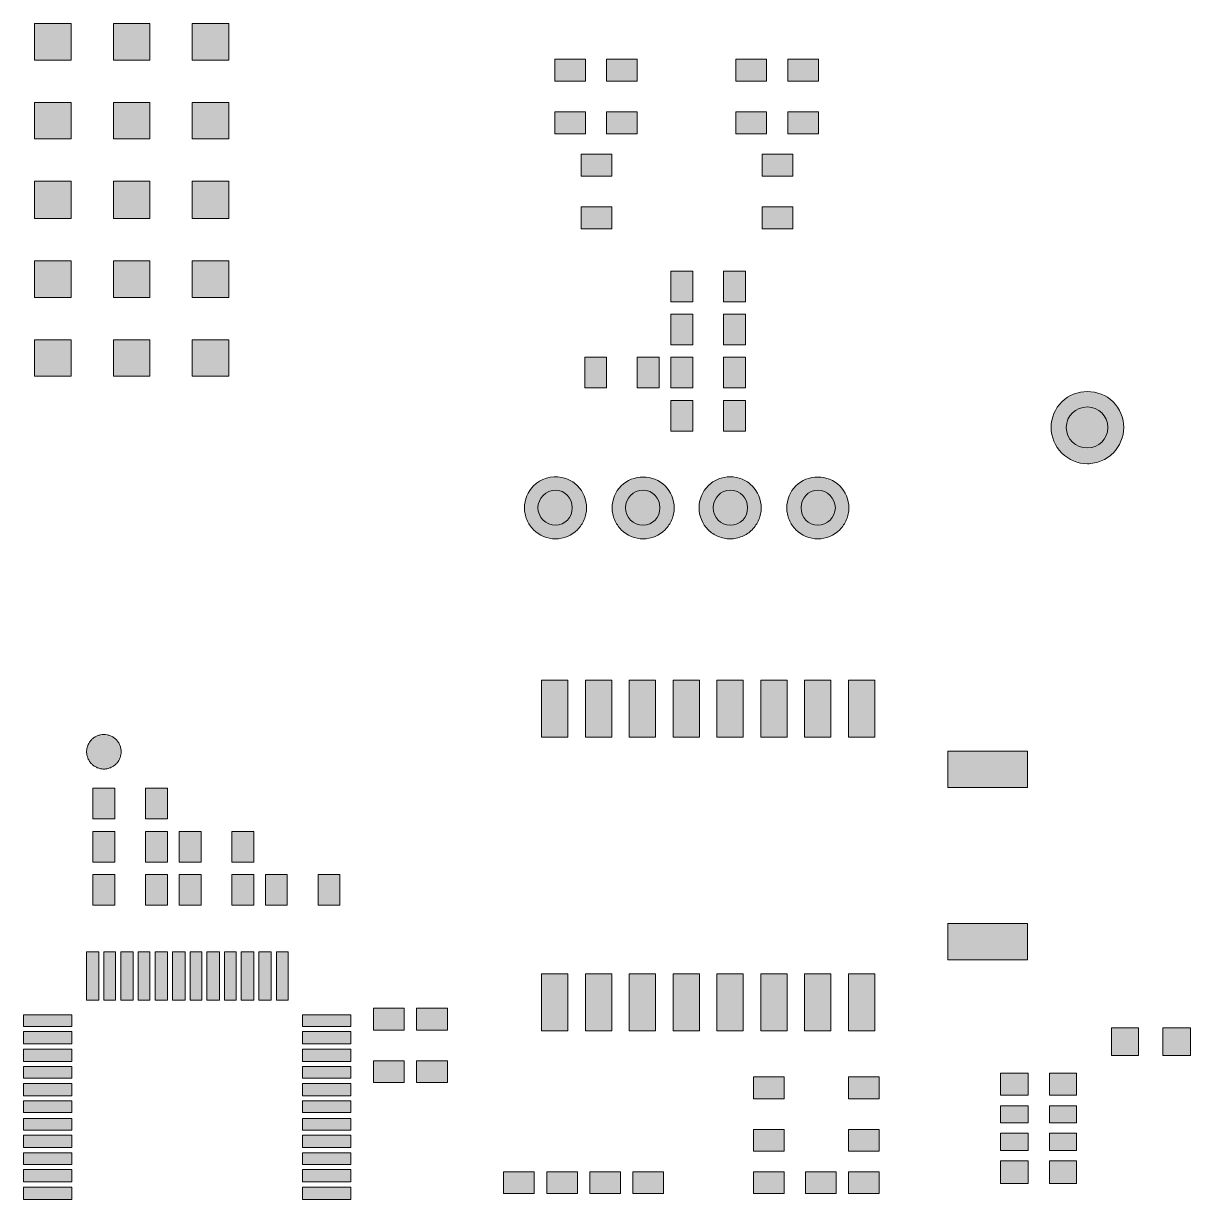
# Model space of a CAD drawing. Extents: x 146 to 361, y 242 to 614.
# Drawn here: x 251.2 to 347, y 341.7 to 438.3 of the extents above; entities that cross this region are included whole.
import ezdxf

# ---------------------------------------------------------------- set-up
doc = ezdxf.new("R2010")
doc.units = 0
doc.header["$MEASUREMENT"] = 0
doc.layers.add('Ebene 1', color=7, linetype='Continuous')

msp = doc.modelspace()

# ---------------------------------------------------------------- hatches: boundary and pattern name
at = {"layer": 'Ebene 1', "true_color": 0xffffff}
h = msp.add_hatch(color=7, dxfattribs=at)
h.dxf.hatch_style = 2
h.paths.add_polyline_path([(252.12, 435.291), (255.12, 435.291), (255.12, 438.291), (252.12, 438.291)])
h = msp.add_hatch(color=7, dxfattribs=at)
h.dxf.hatch_style = 2
h.paths.add_polyline_path([(258.6, 435.291), (261.6, 435.291), (261.6, 438.291), (258.6, 438.291)])
h = msp.add_hatch(color=7, dxfattribs=at)
h.dxf.hatch_style = 2
h.paths.add_polyline_path([(265.08, 435.291), (268.08, 435.291), (268.08, 438.291), (265.08, 438.291)])
h = msp.add_hatch(color=7, dxfattribs=at)
h.dxf.hatch_style = 2
h.paths.add_polyline_path([(294.84, 433.551), (297.36, 433.551), (297.36, 435.351), (294.84, 435.351)])
h = msp.add_hatch(color=7, dxfattribs=at)
h.dxf.hatch_style = 2
h.paths.add_polyline_path([(299.1, 433.551), (301.62, 433.551), (301.62, 435.351), (299.1, 435.351)])
h = msp.add_hatch(color=7, dxfattribs=at)
h.dxf.hatch_style = 2
h.paths.add_polyline_path([(309.72, 433.551), (312.24, 433.551), (312.24, 435.351), (309.72, 435.351)])
h = msp.add_hatch(color=7, dxfattribs=at)
h.dxf.hatch_style = 2
h.paths.add_polyline_path([(313.98, 433.551), (316.5, 433.551), (316.5, 435.351), (313.98, 435.351)])
h = msp.add_hatch(color=7, dxfattribs=at)
h.dxf.hatch_style = 2
h.paths.add_polyline_path([(252.12, 428.811), (255.12, 428.811), (255.12, 431.811), (252.12, 431.811)])
h = msp.add_hatch(color=7, dxfattribs=at)
h.dxf.hatch_style = 2
h.paths.add_polyline_path([(258.6, 428.811), (261.6, 428.811), (261.6, 431.811), (258.6, 431.811)])
h = msp.add_hatch(color=7, dxfattribs=at)
h.dxf.hatch_style = 2
h.paths.add_polyline_path([(265.08, 428.811), (268.08, 428.811), (268.08, 431.811), (265.08, 431.811)])
h = msp.add_hatch(color=7, dxfattribs=at)
h.dxf.hatch_style = 2
h.paths.add_polyline_path([(294.84, 429.231), (297.36, 429.231), (297.36, 431.031), (294.84, 431.031)])
h = msp.add_hatch(color=7, dxfattribs=at)
h.dxf.hatch_style = 2
h.paths.add_polyline_path([(299.1, 429.231), (301.62, 429.231), (301.62, 431.031), (299.1, 431.031)])
h = msp.add_hatch(color=7, dxfattribs=at)
h.dxf.hatch_style = 2
h.paths.add_polyline_path([(309.72, 429.231), (312.24, 429.231), (312.24, 431.031), (309.72, 431.031)])
h = msp.add_hatch(color=7, dxfattribs=at)
h.dxf.hatch_style = 2
h.paths.add_polyline_path([(313.98, 429.231), (316.5, 429.231), (316.5, 431.031), (313.98, 431.031)])
h = msp.add_hatch(color=7, dxfattribs=at)
h.dxf.hatch_style = 2
h.paths.add_polyline_path([(297, 425.751), (299.52, 425.751), (299.52, 427.551), (297, 427.551)])
h = msp.add_hatch(color=7, dxfattribs=at)
h.dxf.hatch_style = 2
h.paths.add_polyline_path([(311.88, 425.751), (314.4, 425.751), (314.4, 427.551), (311.88, 427.551)])
h = msp.add_hatch(color=7, dxfattribs=at)
h.dxf.hatch_style = 2
h.paths.add_polyline_path([(252.12, 422.271), (255.12, 422.271), (255.12, 425.331), (252.12, 425.331)])
h = msp.add_hatch(color=7, dxfattribs=at)
h.dxf.hatch_style = 2
h.paths.add_polyline_path([(258.6, 422.271), (261.6, 422.271), (261.6, 425.331), (258.6, 425.331)])
h = msp.add_hatch(color=7, dxfattribs=at)
h.dxf.hatch_style = 2
h.paths.add_polyline_path([(265.08, 422.271), (268.08, 422.271), (268.08, 425.331), (265.08, 425.331)])
h = msp.add_hatch(color=7, dxfattribs=at)
h.dxf.hatch_style = 2
h.paths.add_polyline_path([(297, 421.431), (299.52, 421.431), (299.52, 423.231), (297, 423.231)])
h = msp.add_hatch(color=7, dxfattribs=at)
h.dxf.hatch_style = 2
h.paths.add_polyline_path([(311.88, 421.431), (314.4, 421.431), (314.4, 423.231), (311.88, 423.231)])
h = msp.add_hatch(color=7, dxfattribs=at)
h.dxf.hatch_style = 2
h.paths.add_polyline_path([(252.12, 415.791), (255.12, 415.791), (255.12, 418.791), (252.12, 418.791)])
h = msp.add_hatch(color=7, dxfattribs=at)
h.dxf.hatch_style = 2
h.paths.add_polyline_path([(258.6, 415.791), (261.6, 415.791), (261.6, 418.791), (258.6, 418.791)])
h = msp.add_hatch(color=7, dxfattribs=at)
h.dxf.hatch_style = 2
h.paths.add_polyline_path([(265.08, 415.791), (268.08, 415.791), (268.08, 418.791), (265.08, 418.791)])
h = msp.add_hatch(color=7, dxfattribs=at)
h.dxf.hatch_style = 2
h.paths.add_polyline_path([(304.38, 415.431), (306.18, 415.431), (306.18, 417.951), (304.38, 417.951)])
h = msp.add_hatch(color=7, dxfattribs=at)
h.dxf.hatch_style = 2
h.paths.add_polyline_path([(308.7, 415.431), (310.5, 415.431), (310.5, 417.951), (308.7, 417.951)])
h = msp.add_hatch(color=7, dxfattribs=at)
h.dxf.hatch_style = 2
h.paths.add_polyline_path([(304.38, 411.891), (306.18, 411.891), (306.18, 414.411), (304.38, 414.411)])
h = msp.add_hatch(color=7, dxfattribs=at)
h.dxf.hatch_style = 2
h.paths.add_polyline_path([(308.7, 411.891), (310.5, 411.891), (310.5, 414.411), (308.7, 414.411)])
h = msp.add_hatch(color=7, dxfattribs=at)
h.dxf.hatch_style = 2
h.paths.add_polyline_path([(252.12, 409.311), (255.12, 409.311), (255.12, 412.311), (252.12, 412.311)])
h = msp.add_hatch(color=7, dxfattribs=at)
h.dxf.hatch_style = 2
h.paths.add_polyline_path([(258.6, 409.311), (261.6, 409.311), (261.6, 412.311), (258.6, 412.311)])
h = msp.add_hatch(color=7, dxfattribs=at)
h.dxf.hatch_style = 2
h.paths.add_polyline_path([(265.08, 409.311), (268.08, 409.311), (268.08, 412.311), (265.08, 412.311)])
h = msp.add_hatch(color=7, dxfattribs=at)
h.dxf.hatch_style = 2
h.paths.add_polyline_path([(297.3, 408.351), (299.1, 408.351), (299.1, 410.871), (297.3, 410.871)])
h = msp.add_hatch(color=7, dxfattribs=at)
h.dxf.hatch_style = 2
h.paths.add_polyline_path([(301.62, 408.351), (303.42, 408.351), (303.42, 410.871), (301.62, 410.871)])
h = msp.add_hatch(color=7, dxfattribs=at)
h.dxf.hatch_style = 2
h.paths.add_polyline_path([(304.38, 408.351), (306.18, 408.351), (306.18, 410.871), (304.38, 410.871)])
h = msp.add_hatch(color=7, dxfattribs=at)
h.dxf.hatch_style = 2
h.paths.add_polyline_path([(308.7, 408.351), (310.5, 408.351), (310.5, 410.871), (308.7, 410.871)])
h = msp.add_hatch(color=7, dxfattribs=at)
h.dxf.hatch_style = 2
edge = h.paths.add_edge_path()
edge.add_spline(control_points=[(338.58, 402.13), (337.8, 402.13), (337.03, 402.45), (336.479, 403.01), (335.92, 403.561), (335.6, 404.33), (335.6, 405.11), (335.6, 405.9), (335.92, 406.66), (336.479, 407.22), (337.58, 408.33), (339.58, 408.33), (340.68, 407.22), (341.24, 406.66), (341.56, 405.9), (341.56, 405.11), (341.56, 404.33), (341.24, 403.561), (340.68, 403.01), (340.55, 402.87), (340.399, 402.74), (340.229, 402.641), (340.069, 402.53), (339.899, 402.44), (339.72, 402.36), (339.54, 402.29), (339.35, 402.23), (339.16, 402.19), (338.97, 402.15), (338.77, 402.13), (338.58, 402.13)], knot_values=[0, 0, 0, 0, 1, 1, 1, 2, 2, 2, 3, 3, 3, 4, 4, 4, 5, 5, 5, 6, 6, 6, 7, 7, 7, 8, 8, 8, 9, 9, 9, 10, 10, 10, 10], degree=3, periodic=1)
h = msp.add_hatch(color=7, dxfattribs=at)
h.dxf.hatch_style = 2
h.paths.add_polyline_path([(304.38, 404.811), (306.18, 404.811), (306.18, 407.331), (304.38, 407.331)])
h = msp.add_hatch(color=7, dxfattribs=at)
h.dxf.hatch_style = 2
h.paths.add_polyline_path([(308.7, 404.811), (310.5, 404.811), (310.5, 407.331), (308.7, 407.331)])
h = msp.add_hatch(color=7, dxfattribs=at)
h.dxf.hatch_style = 2
edge = h.paths.add_edge_path()
edge.add_spline(control_points=[(294.9, 395.96), (294.23, 395.96), (293.57, 396.23), (293.1, 396.71), (292.98, 396.82), (292.87, 396.95), (292.78, 397.101), (292.69, 397.23), (292.61, 397.38), (292.54, 397.54), (292.48, 397.69), (292.43, 397.851), (292.4, 398.01), (292.37, 398.181), (292.35, 398.34), (292.35, 398.51), (292.35, 399.181), (292.62, 399.84), (293.1, 400.311), (293.69, 400.91), (294.57, 401.181), (295.4, 401.01), (295.56, 400.98), (295.72, 400.931), (295.88, 400.87), (296.03, 400.8), (296.18, 400.73), (296.32, 400.63), (296.46, 400.54), (296.59, 400.431), (296.71, 400.311), (297.18, 399.84), (297.45, 399.181), (297.45, 398.51), (297.45, 398.34), (297.43, 398.181), (297.399, 398.01), (297.37, 397.851), (297.319, 397.69), (297.26, 397.54), (297.189, 397.38), (297.109, 397.23), (297.02, 397.101), (296.93, 396.96), (296.82, 396.82), (296.71, 396.71), (296.23, 396.23), (295.57, 395.96), (294.9, 395.96)], knot_values=[0, 0, 0, 0, 1, 1, 1, 2, 2, 2, 3, 3, 3, 4, 4, 4, 5, 5, 5, 6, 6, 6, 7, 7, 7, 8, 8, 8, 9, 9, 9, 10, 10, 10, 11, 11, 11, 12, 12, 12, 13, 13, 13, 14, 14, 14, 15, 15, 15, 16, 16, 16, 16], degree=3, periodic=1)
h = msp.add_hatch(color=7, dxfattribs=at)
h.dxf.hatch_style = 2
edge = h.paths.add_edge_path()
edge.add_spline(control_points=[(302.1, 395.96), (301.43, 395.96), (300.77, 396.23), (300.29, 396.71), (300.18, 396.82), (300.069, 396.96), (299.979, 397.101), (299.89, 397.23), (299.81, 397.38), (299.74, 397.54), (299.68, 397.69), (299.63, 397.851), (299.6, 398.01), (299.56, 398.181), (299.55, 398.34), (299.55, 398.51), (299.55, 399.181), (299.819, 399.84), (300.29, 400.311), (301.24, 401.271), (302.95, 401.271), (303.899, 400.311), (304.38, 399.84), (304.649, 399.181), (304.649, 398.51), (304.649, 398.34), (304.63, 398.181), (304.6, 398.01), (304.569, 397.851), (304.52, 397.69), (304.46, 397.54), (304.39, 397.38), (304.31, 397.23), (304.22, 397.101), (304.13, 396.95), (304.02, 396.82), (303.899, 396.71), (303.43, 396.23), (302.77, 395.96), (302.1, 395.96)], knot_values=[0, 0, 0, 0, 1, 1, 1, 2, 2, 2, 3, 3, 3, 4, 4, 4, 5, 5, 5, 6, 6, 6, 7, 7, 7, 8, 8, 8, 9, 9, 9, 10, 10, 10, 11, 11, 11, 12, 12, 12, 13, 13, 13, 13], degree=3, periodic=1)
h = msp.add_hatch(color=7, dxfattribs=at)
h.dxf.hatch_style = 2
edge = h.paths.add_edge_path()
edge.add_spline(control_points=[(309.24, 395.96), (309.069, 395.96), (308.91, 395.98), (308.74, 396.01), (308.58, 396.04), (308.42, 396.09), (308.26, 396.16), (308.109, 396.22), (307.96, 396.3), (307.819, 396.391), (307.68, 396.48), (307.55, 396.59), (307.439, 396.71), (306.96, 397.181), (306.689, 397.84), (306.689, 398.51), (306.689, 399.181), (306.96, 399.84), (307.439, 400.311), (307.55, 400.431), (307.68, 400.54), (307.819, 400.63), (307.96, 400.73), (308.109, 400.8), (308.26, 400.87), (308.42, 400.931), (308.58, 400.98), (308.74, 401.01), (309.069, 401.08), (309.41, 401.08), (309.74, 401.01), (309.899, 400.98), (310.06, 400.931), (310.22, 400.87), (310.37, 400.8), (310.52, 400.73), (310.66, 400.63), (310.8, 400.54), (310.93, 400.431), (311.04, 400.311), (311.52, 399.84), (311.79, 399.181), (311.79, 398.51), (311.79, 398.34), (311.77, 398.181), (311.74, 398.01), (311.71, 397.851), (311.66, 397.69), (311.6, 397.54), (311.53, 397.38), (311.45, 397.23), (311.359, 397.101), (311.27, 396.95), (311.16, 396.82), (311.04, 396.71), (310.93, 396.59), (310.8, 396.48), (310.66, 396.391), (310.52, 396.3), (310.37, 396.22), (310.22, 396.16), (310.06, 396.09), (309.899, 396.04), (309.74, 396.01), (309.569, 395.98), (309.41, 395.96), (309.24, 395.96)], knot_values=[0, 0, 0, 0, 1, 1, 1, 2, 2, 2, 3, 3, 3, 4, 4, 4, 5, 5, 5, 6, 6, 6, 7, 7, 7, 8, 8, 8, 9, 9, 9, 10, 10, 10, 11, 11, 11, 12, 12, 12, 13, 13, 13, 14, 14, 14, 15, 15, 15, 16, 16, 16, 17, 17, 17, 18, 18, 18, 19, 19, 19, 20, 20, 20, 21, 21, 21, 22, 22, 22, 22], degree=3, periodic=1)
h = msp.add_hatch(color=7, dxfattribs=at)
h.dxf.hatch_style = 2
edge = h.paths.add_edge_path()
edge.add_spline(control_points=[(316.439, 395.96), (315.77, 395.96), (315.109, 396.23), (314.64, 396.71), (314.52, 396.82), (314.41, 396.96), (314.319, 397.101), (314.229, 397.23), (314.149, 397.38), (314.08, 397.54), (314.02, 397.69), (313.97, 397.851), (313.939, 398.01), (313.91, 398.181), (313.89, 398.34), (313.89, 398.51), (313.89, 399.181), (314.16, 399.84), (314.64, 400.311), (315.58, 401.271), (317.3, 401.271), (318.24, 400.311), (318.72, 399.84), (318.99, 399.181), (318.99, 398.51), (318.99, 398.34), (318.97, 398.181), (318.939, 398.01), (318.91, 397.851), (318.859, 397.69), (318.8, 397.54), (318.729, 397.38), (318.649, 397.23), (318.56, 397.101), (318.47, 396.96), (318.359, 396.82), (318.24, 396.71), (317.77, 396.23), (317.109, 395.96), (316.439, 395.96)], knot_values=[0, 0, 0, 0, 1, 1, 1, 2, 2, 2, 3, 3, 3, 4, 4, 4, 5, 5, 5, 6, 6, 6, 7, 7, 7, 8, 8, 8, 9, 9, 9, 10, 10, 10, 11, 11, 11, 12, 12, 12, 13, 13, 13, 13], degree=3, periodic=1)
h = msp.add_hatch(color=7, dxfattribs=at)
h.dxf.hatch_style = 2
h.paths.add_polyline_path([(293.76, 379.671), (295.92, 379.671), (295.92, 384.351), (293.76, 384.351)])
h = msp.add_hatch(color=7, dxfattribs=at)
h.dxf.hatch_style = 2
h.paths.add_polyline_path([(297.36, 379.671), (299.52, 379.671), (299.52, 384.351), (297.36, 384.351)])
h = msp.add_hatch(color=7, dxfattribs=at)
h.dxf.hatch_style = 2
h.paths.add_polyline_path([(300.96, 379.671), (303.12, 379.671), (303.12, 384.351), (300.96, 384.351)])
h = msp.add_hatch(color=7, dxfattribs=at)
h.dxf.hatch_style = 2
h.paths.add_polyline_path([(304.56, 379.671), (306.72, 379.671), (306.72, 384.351), (304.56, 384.351)])
h = msp.add_hatch(color=7, dxfattribs=at)
h.dxf.hatch_style = 2
h.paths.add_polyline_path([(308.16, 379.671), (310.32, 379.671), (310.32, 384.351), (308.16, 384.351)])
h = msp.add_hatch(color=7, dxfattribs=at)
h.dxf.hatch_style = 2
h.paths.add_polyline_path([(311.76, 379.671), (313.92, 379.671), (313.92, 384.351), (311.76, 384.351)])
h = msp.add_hatch(color=7, dxfattribs=at)
h.dxf.hatch_style = 2
h.paths.add_polyline_path([(315.36, 379.671), (317.52, 379.671), (317.52, 384.351), (315.36, 384.351)])
h = msp.add_hatch(color=7, dxfattribs=at)
h.dxf.hatch_style = 2
h.paths.add_polyline_path([(318.96, 379.671), (321.12, 379.671), (321.12, 384.351), (318.96, 384.351)])
h = msp.add_hatch(color=7, dxfattribs=at)
h.dxf.hatch_style = 2
edge = h.paths.add_edge_path()
edge.add_spline(control_points=[(257.82, 377.05), (257.73, 377.05), (257.64, 377.061), (257.54, 377.08), (257.45, 377.101), (257.36, 377.13), (257.28, 377.16), (257.19, 377.2), (257.11, 377.24), (257.03, 377.29), (256.96, 377.34), (256.88, 377.4), (256.82, 377.47), (256.75, 377.53), (256.69, 377.61), (256.64, 377.681), (256.59, 377.76), (256.55, 377.84), (256.51, 377.931), (256.48, 378.01), (256.45, 378.101), (256.43, 378.19), (256.41, 378.29), (256.4, 378.38), (256.4, 378.47), (256.4, 378.561), (256.41, 378.66), (256.43, 378.75), (256.45, 378.84), (256.48, 378.931), (256.51, 379.01), (256.55, 379.101), (256.59, 379.181), (256.64, 379.26), (256.69, 379.34), (256.75, 379.41), (256.82, 379.47), (256.88, 379.54), (256.96, 379.601), (257.03, 379.65), (257.11, 379.7), (257.19, 379.74), (257.28, 379.78), (257.36, 379.82), (257.45, 379.84), (257.54, 379.86), (257.73, 379.9), (257.91, 379.9), (258.1, 379.86), (258.19, 379.84), (258.28, 379.82), (258.36, 379.78), (258.45, 379.74), (258.53, 379.7), (258.61, 379.65), (258.68, 379.601), (258.76, 379.54), (258.82, 379.47), (258.89, 379.41), (258.95, 379.34), (259, 379.26), (259.05, 379.181), (259.09, 379.101), (259.13, 379.01), (259.16, 378.931), (259.19, 378.84), (259.21, 378.75), (259.23, 378.66), (259.24, 378.561), (259.24, 378.47), (259.24, 378.38), (259.23, 378.29), (259.21, 378.19), (259.19, 378.101), (259.16, 378.01), (259.13, 377.931), (259.09, 377.84), (259.05, 377.76), (259, 377.681), (258.95, 377.61), (258.89, 377.53), (258.82, 377.47), (258.76, 377.4), (258.68, 377.34), (258.61, 377.29), (258.53, 377.24), (258.45, 377.2), (258.36, 377.16), (258.28, 377.13), (258.19, 377.101), (258.1, 377.08), (258.01, 377.061), (257.91, 377.05), (257.82, 377.05)], knot_values=[0, 0, 0, 0, 1, 1, 1, 2, 2, 2, 3, 3, 3, 4, 4, 4, 5, 5, 5, 6, 6, 6, 7, 7, 7, 8, 8, 8, 9, 9, 9, 10, 10, 10, 11, 11, 11, 12, 12, 12, 13, 13, 13, 14, 14, 14, 15, 15, 15, 16, 16, 16, 17, 17, 17, 18, 18, 18, 19, 19, 19, 20, 20, 20, 21, 21, 21, 22, 22, 22, 23, 23, 23, 24, 24, 24, 25, 25, 25, 26, 26, 26, 27, 27, 27, 28, 28, 28, 29, 29, 29, 30, 30, 30, 31, 31, 31, 31], degree=3, periodic=1)
h = msp.add_hatch(color=7, dxfattribs=at)
h.dxf.hatch_style = 2
h.paths.add_polyline_path([(327.12, 375.531), (333.66, 375.531), (333.66, 378.531), (327.12, 378.531)])
h = msp.add_hatch(color=7, dxfattribs=at)
h.dxf.hatch_style = 2
h.paths.add_polyline_path([(256.92, 372.951), (258.72, 372.951), (258.72, 375.471), (256.92, 375.471)])
h = msp.add_hatch(color=7, dxfattribs=at)
h.dxf.hatch_style = 2
h.paths.add_polyline_path([(261.24, 372.951), (263.04, 372.951), (263.04, 375.471), (261.24, 375.471)])
h = msp.add_hatch(color=7, dxfattribs=at)
h.dxf.hatch_style = 2
h.paths.add_polyline_path([(256.92, 369.411), (258.72, 369.411), (258.72, 371.931), (256.92, 371.931)])
h = msp.add_hatch(color=7, dxfattribs=at)
h.dxf.hatch_style = 2
h.paths.add_polyline_path([(261.24, 369.411), (263.04, 369.411), (263.04, 371.931), (261.24, 371.931)])
h = msp.add_hatch(color=7, dxfattribs=at)
h.dxf.hatch_style = 2
h.paths.add_polyline_path([(264, 369.411), (265.8, 369.411), (265.8, 371.931), (264, 371.931)])
h = msp.add_hatch(color=7, dxfattribs=at)
h.dxf.hatch_style = 2
h.paths.add_polyline_path([(268.32, 369.411), (270.12, 369.411), (270.12, 371.931), (268.32, 371.931)])
h = msp.add_hatch(color=7, dxfattribs=at)
h.dxf.hatch_style = 2
h.paths.add_polyline_path([(256.92, 365.871), (258.72, 365.871), (258.72, 368.391), (256.92, 368.391)])
h = msp.add_hatch(color=7, dxfattribs=at)
h.dxf.hatch_style = 2
h.paths.add_polyline_path([(261.24, 365.871), (263.04, 365.871), (263.04, 368.391), (261.24, 368.391)])
h = msp.add_hatch(color=7, dxfattribs=at)
h.dxf.hatch_style = 2
h.paths.add_polyline_path([(264, 365.871), (265.8, 365.871), (265.8, 368.391), (264, 368.391)])
h = msp.add_hatch(color=7, dxfattribs=at)
h.dxf.hatch_style = 2
h.paths.add_polyline_path([(268.32, 365.871), (270.12, 365.871), (270.12, 368.391), (268.32, 368.391)])
h = msp.add_hatch(color=7, dxfattribs=at)
h.dxf.hatch_style = 2
h.paths.add_polyline_path([(271.08, 365.871), (272.88, 365.871), (272.88, 368.391), (271.08, 368.391)])
h = msp.add_hatch(color=7, dxfattribs=at)
h.dxf.hatch_style = 2
h.paths.add_polyline_path([(275.4, 365.871), (277.2, 365.871), (277.2, 368.391), (275.4, 368.391)])
h = msp.add_hatch(color=7, dxfattribs=at)
h.dxf.hatch_style = 2
h.paths.add_polyline_path([(327.12, 361.371), (333.66, 361.371), (333.66, 364.371), (327.12, 364.371)])
h = msp.add_hatch(color=7, dxfattribs=at)
h.dxf.hatch_style = 2
h.paths.add_polyline_path([(256.38, 358.071), (257.4, 358.071), (257.4, 362.031), (256.38, 362.031)])
h = msp.add_hatch(color=7, dxfattribs=at)
h.dxf.hatch_style = 2
h.paths.add_polyline_path([(257.82, 358.071), (258.78, 358.071), (258.78, 362.031), (257.82, 362.031)])
h = msp.add_hatch(color=7, dxfattribs=at)
h.dxf.hatch_style = 2
h.paths.add_polyline_path([(259.2, 358.071), (260.22, 358.071), (260.22, 362.031), (259.2, 362.031)])
h = msp.add_hatch(color=7, dxfattribs=at)
h.dxf.hatch_style = 2
h.paths.add_polyline_path([(260.64, 358.071), (261.6, 358.071), (261.6, 362.031), (260.64, 362.031)])
h = msp.add_hatch(color=7, dxfattribs=at)
h.dxf.hatch_style = 2
h.paths.add_polyline_path([(262.02, 358.071), (263.04, 358.071), (263.04, 362.031), (262.02, 362.031)])
h = msp.add_hatch(color=7, dxfattribs=at)
h.dxf.hatch_style = 2
h.paths.add_polyline_path([(263.46, 358.071), (264.48, 358.071), (264.48, 362.031), (263.46, 362.031)])
h = msp.add_hatch(color=7, dxfattribs=at)
h.dxf.hatch_style = 2
h.paths.add_polyline_path([(264.9, 358.071), (265.86, 358.071), (265.86, 362.031), (264.9, 362.031)])
h = msp.add_hatch(color=7, dxfattribs=at)
h.dxf.hatch_style = 2
h.paths.add_polyline_path([(266.28, 358.071), (267.3, 358.071), (267.3, 362.031), (266.28, 362.031)])
h = msp.add_hatch(color=7, dxfattribs=at)
h.dxf.hatch_style = 2
h.paths.add_polyline_path([(267.72, 358.071), (268.68, 358.071), (268.68, 362.031), (267.72, 362.031)])
h = msp.add_hatch(color=7, dxfattribs=at)
h.dxf.hatch_style = 2
h.paths.add_polyline_path([(269.1, 358.071), (270.12, 358.071), (270.12, 362.031), (269.1, 362.031)])
h = msp.add_hatch(color=7, dxfattribs=at)
h.dxf.hatch_style = 2
h.paths.add_polyline_path([(270.54, 358.071), (271.56, 358.071), (271.56, 362.031), (270.54, 362.031)])
h = msp.add_hatch(color=7, dxfattribs=at)
h.dxf.hatch_style = 2
h.paths.add_polyline_path([(271.98, 358.071), (272.94, 358.071), (272.94, 362.031), (271.98, 362.031)])
h = msp.add_hatch(color=7, dxfattribs=at)
h.dxf.hatch_style = 2
h.paths.add_polyline_path([(293.76, 355.551), (295.92, 355.551), (295.92, 360.231), (293.76, 360.231)])
h = msp.add_hatch(color=7, dxfattribs=at)
h.dxf.hatch_style = 2
h.paths.add_polyline_path([(297.36, 355.551), (299.52, 355.551), (299.52, 360.231), (297.36, 360.231)])
h = msp.add_hatch(color=7, dxfattribs=at)
h.dxf.hatch_style = 2
h.paths.add_polyline_path([(300.96, 355.551), (303.12, 355.551), (303.12, 360.231), (300.96, 360.231)])
h = msp.add_hatch(color=7, dxfattribs=at)
h.dxf.hatch_style = 2
h.paths.add_polyline_path([(304.56, 355.551), (306.72, 355.551), (306.72, 360.231), (304.56, 360.231)])
h = msp.add_hatch(color=7, dxfattribs=at)
h.dxf.hatch_style = 2
h.paths.add_polyline_path([(308.16, 355.551), (310.32, 355.551), (310.32, 360.231), (308.16, 360.231)])
h = msp.add_hatch(color=7, dxfattribs=at)
h.dxf.hatch_style = 2
h.paths.add_polyline_path([(311.76, 355.551), (313.92, 355.551), (313.92, 360.231), (311.76, 360.231)])
h = msp.add_hatch(color=7, dxfattribs=at)
h.dxf.hatch_style = 2
h.paths.add_polyline_path([(315.36, 355.551), (317.52, 355.551), (317.52, 360.231), (315.36, 360.231)])
h = msp.add_hatch(color=7, dxfattribs=at)
h.dxf.hatch_style = 2
h.paths.add_polyline_path([(318.96, 355.551), (321.12, 355.551), (321.12, 360.231), (318.96, 360.231)])
h = msp.add_hatch(color=7, dxfattribs=at)
h.dxf.hatch_style = 2
h.paths.add_polyline_path([(251.22, 355.911), (255.18, 355.911), (255.18, 356.871), (251.22, 356.871)])
h = msp.add_hatch(color=7, dxfattribs=at)
h.dxf.hatch_style = 2
h.paths.add_polyline_path([(274.14, 355.911), (278.1, 355.911), (278.1, 356.871), (274.14, 356.871)])
h = msp.add_hatch(color=7, dxfattribs=at)
h.dxf.hatch_style = 2
h.paths.add_polyline_path([(279.96, 355.611), (282.48, 355.611), (282.48, 357.411), (279.96, 357.411)])
h = msp.add_hatch(color=7, dxfattribs=at)
h.dxf.hatch_style = 2
h.paths.add_polyline_path([(283.5, 355.611), (286.02, 355.611), (286.02, 357.411), (283.5, 357.411)])
h = msp.add_hatch(color=7, dxfattribs=at)
h.dxf.hatch_style = 2
h.paths.add_polyline_path([(251.22, 354.471), (255.18, 354.471), (255.18, 355.491), (251.22, 355.491)])
h = msp.add_hatch(color=7, dxfattribs=at)
h.dxf.hatch_style = 2
h.paths.add_polyline_path([(274.14, 354.471), (278.1, 354.471), (278.1, 355.491), (274.14, 355.491)])
h = msp.add_hatch(color=7, dxfattribs=at)
h.dxf.hatch_style = 2
h.paths.add_polyline_path([(340.56, 353.511), (342.78, 353.511), (342.78, 355.791), (340.56, 355.791)])
h = msp.add_hatch(color=7, dxfattribs=at)
h.dxf.hatch_style = 2
h.paths.add_polyline_path([(344.76, 353.511), (347.04, 353.511), (347.04, 355.791), (344.76, 355.791)])
h = msp.add_hatch(color=7, dxfattribs=at)
h.dxf.hatch_style = 2
h.paths.add_polyline_path([(251.22, 353.031), (255.18, 353.031), (255.18, 354.051), (251.22, 354.051)])
h = msp.add_hatch(color=7, dxfattribs=at)
h.dxf.hatch_style = 2
h.paths.add_polyline_path([(274.14, 353.031), (278.1, 353.031), (278.1, 354.051), (274.14, 354.051)])
h = msp.add_hatch(color=7, dxfattribs=at)
h.dxf.hatch_style = 2
h.paths.add_polyline_path([(251.22, 351.651), (255.18, 351.651), (255.18, 352.611), (251.22, 352.611)])
h = msp.add_hatch(color=7, dxfattribs=at)
h.dxf.hatch_style = 2
h.paths.add_polyline_path([(274.14, 351.651), (278.1, 351.651), (278.1, 352.611), (274.14, 352.611)])
h = msp.add_hatch(color=7, dxfattribs=at)
h.dxf.hatch_style = 2
h.paths.add_polyline_path([(279.96, 351.291), (282.48, 351.291), (282.48, 353.091), (279.96, 353.091)])
h = msp.add_hatch(color=7, dxfattribs=at)
h.dxf.hatch_style = 2
h.paths.add_polyline_path([(283.5, 351.291), (286.02, 351.291), (286.02, 353.091), (283.5, 353.091)])
h = msp.add_hatch(color=7, dxfattribs=at)
h.dxf.hatch_style = 2
h.paths.add_polyline_path([(311.16, 349.971), (313.68, 349.971), (313.68, 351.771), (311.16, 351.771)])
h = msp.add_hatch(color=7, dxfattribs=at)
h.dxf.hatch_style = 2
h.paths.add_polyline_path([(318.96, 349.971), (321.48, 349.971), (321.48, 351.771), (318.96, 351.771)])
h = msp.add_hatch(color=7, dxfattribs=at)
h.dxf.hatch_style = 2
h.paths.add_polyline_path([(331.44, 350.271), (333.72, 350.271), (333.72, 352.071), (331.44, 352.071)])
h = msp.add_hatch(color=7, dxfattribs=at)
h.dxf.hatch_style = 2
h.paths.add_polyline_path([(335.46, 350.271), (337.68, 350.271), (337.68, 352.071), (335.46, 352.071)])
h = msp.add_hatch(color=7, dxfattribs=at)
h.dxf.hatch_style = 2
h.paths.add_polyline_path([(251.22, 350.211), (255.18, 350.211), (255.18, 351.231), (251.22, 351.231)])
h = msp.add_hatch(color=7, dxfattribs=at)
h.dxf.hatch_style = 2
h.paths.add_polyline_path([(274.14, 350.211), (278.1, 350.211), (278.1, 351.231), (274.14, 351.231)])
h = msp.add_hatch(color=7, dxfattribs=at)
h.dxf.hatch_style = 2
h.paths.add_polyline_path([(251.22, 348.831), (255.18, 348.831), (255.18, 349.791), (251.22, 349.791)])
h = msp.add_hatch(color=7, dxfattribs=at)
h.dxf.hatch_style = 2
h.paths.add_polyline_path([(274.14, 348.831), (278.1, 348.831), (278.1, 349.791), (274.14, 349.791)])
h = msp.add_hatch(color=7, dxfattribs=at)
h.dxf.hatch_style = 2
h.paths.add_polyline_path([(331.44, 347.991), (333.72, 347.991), (333.72, 349.371), (331.44, 349.371)])
h = msp.add_hatch(color=7, dxfattribs=at)
h.dxf.hatch_style = 2
h.paths.add_polyline_path([(335.46, 347.991), (337.68, 347.991), (337.68, 349.371), (335.46, 349.371)])
h = msp.add_hatch(color=7, dxfattribs=at)
h.dxf.hatch_style = 2
h.paths.add_polyline_path([(251.22, 347.391), (255.18, 347.391), (255.18, 348.351), (251.22, 348.351)])
h = msp.add_hatch(color=7, dxfattribs=at)
h.dxf.hatch_style = 2
h.paths.add_polyline_path([(274.14, 347.391), (278.1, 347.391), (278.1, 348.351), (274.14, 348.351)])
h = msp.add_hatch(color=7, dxfattribs=at)
h.dxf.hatch_style = 2
h.paths.add_polyline_path([(251.22, 345.951), (255.18, 345.951), (255.18, 346.971), (251.22, 346.971)])
h = msp.add_hatch(color=7, dxfattribs=at)
h.dxf.hatch_style = 2
h.paths.add_polyline_path([(274.14, 345.951), (278.1, 345.951), (278.1, 346.971), (274.14, 346.971)])
h = msp.add_hatch(color=7, dxfattribs=at)
h.dxf.hatch_style = 2
h.paths.add_polyline_path([(311.16, 345.651), (313.68, 345.651), (313.68, 347.451), (311.16, 347.451)])
h = msp.add_hatch(color=7, dxfattribs=at)
h.dxf.hatch_style = 2
h.paths.add_polyline_path([(318.96, 345.651), (321.48, 345.651), (321.48, 347.451), (318.96, 347.451)])
h = msp.add_hatch(color=7, dxfattribs=at)
h.dxf.hatch_style = 2
h.paths.add_polyline_path([(331.44, 345.711), (333.72, 345.711), (333.72, 347.151), (331.44, 347.151)])
h = msp.add_hatch(color=7, dxfattribs=at)
h.dxf.hatch_style = 2
h.paths.add_polyline_path([(335.46, 345.711), (337.68, 345.711), (337.68, 347.151), (335.46, 347.151)])
h = msp.add_hatch(color=7, dxfattribs=at)
h.dxf.hatch_style = 2
h.paths.add_polyline_path([(251.22, 344.571), (255.18, 344.571), (255.18, 345.531), (251.22, 345.531)])
h = msp.add_hatch(color=7, dxfattribs=at)
h.dxf.hatch_style = 2
h.paths.add_polyline_path([(274.14, 344.571), (278.1, 344.571), (278.1, 345.531), (274.14, 345.531)])
h = msp.add_hatch(color=7, dxfattribs=at)
h.dxf.hatch_style = 2
h.paths.add_polyline_path([(331.44, 343.011), (333.72, 343.011), (333.72, 344.871), (331.44, 344.871)])
h = msp.add_hatch(color=7, dxfattribs=at)
h.dxf.hatch_style = 2
h.paths.add_polyline_path([(335.46, 343.011), (337.68, 343.011), (337.68, 344.871), (335.46, 344.871)])
h = msp.add_hatch(color=7, dxfattribs=at)
h.dxf.hatch_style = 2
h.paths.add_polyline_path([(251.22, 343.131), (255.18, 343.131), (255.18, 344.151), (251.22, 344.151)])
h = msp.add_hatch(color=7, dxfattribs=at)
h.dxf.hatch_style = 2
h.paths.add_polyline_path([(274.14, 343.131), (278.1, 343.131), (278.1, 344.151), (274.14, 344.151)])
h = msp.add_hatch(color=7, dxfattribs=at)
h.dxf.hatch_style = 2
h.paths.add_polyline_path([(290.64, 342.171), (293.16, 342.171), (293.16, 343.971), (290.64, 343.971)])
h = msp.add_hatch(color=7, dxfattribs=at)
h.dxf.hatch_style = 2
h.paths.add_polyline_path([(294.18, 342.171), (296.7, 342.171), (296.7, 343.971), (294.18, 343.971)])
h = msp.add_hatch(color=7, dxfattribs=at)
h.dxf.hatch_style = 2
h.paths.add_polyline_path([(297.72, 342.171), (300.24, 342.171), (300.24, 343.971), (297.72, 343.971)])
h = msp.add_hatch(color=7, dxfattribs=at)
h.dxf.hatch_style = 2
h.paths.add_polyline_path([(301.26, 342.171), (303.78, 342.171), (303.78, 343.971), (301.26, 343.971)])
h = msp.add_hatch(color=7, dxfattribs=at)
h.dxf.hatch_style = 2
h.paths.add_polyline_path([(311.16, 342.171), (313.68, 342.171), (313.68, 343.971), (311.16, 343.971)])
h = msp.add_hatch(color=7, dxfattribs=at)
h.dxf.hatch_style = 2
h.paths.add_polyline_path([(315.42, 342.171), (317.94, 342.171), (317.94, 343.971), (315.42, 343.971)])
h = msp.add_hatch(color=7, dxfattribs=at)
h.dxf.hatch_style = 2
h.paths.add_polyline_path([(318.96, 342.171), (321.48, 342.171), (321.48, 343.971), (318.96, 343.971)])
h = msp.add_hatch(color=7, dxfattribs=at)
h.dxf.hatch_style = 2
h.paths.add_polyline_path([(251.22, 341.691), (255.18, 341.691), (255.18, 342.711), (251.22, 342.711)])
h = msp.add_hatch(color=7, dxfattribs=at)
h.dxf.hatch_style = 2
h.paths.add_polyline_path([(274.14, 341.691), (278.1, 341.691), (278.1, 342.711), (274.14, 342.711)])

# ---------------------------------------------------------------- linework, layer by layer
at = {"layer": 'Ebene 1', "lineweight": 0}
for points in [[(252.12, 435.291), (255.12, 435.291), (255.12, 438.291), (252.12, 438.291), (252.12, 435.291)], [(258.6, 435.291), (261.6, 435.291), (261.6, 438.291), (258.6, 438.291), (258.6, 435.291)], [(265.08, 435.291), (268.08, 435.291), (268.08, 438.291), (265.08, 438.291), (265.08, 435.291)], [(294.84, 433.551), (297.36, 433.551), (297.36, 435.351), (294.84, 435.351), (294.84, 433.551)], [(299.1, 433.551), (301.62, 433.551), (301.62, 435.351), (299.1, 435.351), (299.1, 433.551)], [(309.72, 433.551), (312.24, 433.551), (312.24, 435.351), (309.72, 435.351), (309.72, 433.551)], [(313.98, 433.551), (316.5, 433.551), (316.5, 435.351), (313.98, 435.351), (313.98, 433.551)], [(252.12, 428.811), (255.12, 428.811), (255.12, 431.811), (252.12, 431.811), (252.12, 428.811)], [(258.6, 428.811), (261.6, 428.811), (261.6, 431.811), (258.6, 431.811), (258.6, 428.811)], [(265.08, 428.811), (268.08, 428.811), (268.08, 431.811), (265.08, 431.811), (265.08, 428.811)], [(294.84, 429.231), (297.36, 429.231), (297.36, 431.031), (294.84, 431.031), (294.84, 429.231)], [(299.1, 429.231), (301.62, 429.231), (301.62, 431.031), (299.1, 431.031), (299.1, 429.231)], [(309.72, 429.231), (312.24, 429.231), (312.24, 431.031), (309.72, 431.031), (309.72, 429.231)], [(313.98, 429.231), (316.5, 429.231), (316.5, 431.031), (313.98, 431.031), (313.98, 429.231)], [(297, 425.751), (299.52, 425.751), (299.52, 427.551), (297, 427.551), (297, 425.751)], [(311.88, 425.751), (314.4, 425.751), (314.4, 427.551), (311.88, 427.551), (311.88, 425.751)], [(252.12, 422.271), (255.12, 422.271), (255.12, 425.331), (252.12, 425.331), (252.12, 422.271)], [(258.6, 422.271), (261.6, 422.271), (261.6, 425.331), (258.6, 425.331), (258.6, 422.271)], [(265.08, 422.271), (268.08, 422.271), (268.08, 425.331), (265.08, 425.331), (265.08, 422.271)], [(297, 421.431), (299.52, 421.431), (299.52, 423.231), (297, 423.231), (297, 421.431)], [(311.88, 421.431), (314.4, 421.431), (314.4, 423.231), (311.88, 423.231), (311.88, 421.431)], [(252.12, 415.791), (255.12, 415.791), (255.12, 418.791), (252.12, 418.791), (252.12, 415.791)], [(258.6, 415.791), (261.6, 415.791), (261.6, 418.791), (258.6, 418.791), (258.6, 415.791)], [(265.08, 415.791), (268.08, 415.791), (268.08, 418.791), (265.08, 418.791), (265.08, 415.791)], [(304.38, 415.431), (306.18, 415.431), (306.18, 417.951), (304.38, 417.951), (304.38, 415.431)], [(308.7, 415.431), (310.5, 415.431), (310.5, 417.951), (308.7, 417.951), (308.7, 415.431)], [(304.38, 411.891), (306.18, 411.891), (306.18, 414.411), (304.38, 414.411), (304.38, 411.891)], [(308.7, 411.891), (310.5, 411.891), (310.5, 414.411), (308.7, 414.411), (308.7, 411.891)], [(252.12, 409.311), (255.12, 409.311), (255.12, 412.311), (252.12, 412.311), (252.12, 409.311)], [(258.6, 409.311), (261.6, 409.311), (261.6, 412.311), (258.6, 412.311), (258.6, 409.311)], [(265.08, 409.311), (268.08, 409.311), (268.08, 412.311), (265.08, 412.311), (265.08, 409.311)], [(297.3, 408.351), (299.1, 408.351), (299.1, 410.871), (297.3, 410.871), (297.3, 408.351)], [(301.62, 408.351), (303.42, 408.351), (303.42, 410.871), (301.62, 410.871), (301.62, 408.351)], [(304.38, 408.351), (306.18, 408.351), (306.18, 410.871), (304.38, 410.871), (304.38, 408.351)], [(308.7, 408.351), (310.5, 408.351), (310.5, 410.871), (308.7, 410.871), (308.7, 408.351)], [(304.38, 404.811), (306.18, 404.811), (306.18, 407.331), (304.38, 407.331), (304.38, 404.811)], [(308.7, 404.811), (310.5, 404.811), (310.5, 407.331), (308.7, 407.331), (308.7, 404.811)], [(293.76, 379.671), (295.92, 379.671), (295.92, 384.351), (293.76, 384.351), (293.76, 379.671)], [(297.36, 379.671), (299.52, 379.671), (299.52, 384.351), (297.36, 384.351), (297.36, 379.671)], [(300.96, 379.671), (303.12, 379.671), (303.12, 384.351), (300.96, 384.351), (300.96, 379.671)], [(304.56, 379.671), (306.72, 379.671), (306.72, 384.351), (304.56, 384.351), (304.56, 379.671)], [(308.16, 379.671), (310.32, 379.671), (310.32, 384.351), (308.16, 384.351), (308.16, 379.671)], [(311.76, 379.671), (313.92, 379.671), (313.92, 384.351), (311.76, 384.351), (311.76, 379.671)], [(315.36, 379.671), (317.52, 379.671), (317.52, 384.351), (315.36, 384.351), (315.36, 379.671)], [(318.96, 379.671), (321.12, 379.671), (321.12, 384.351), (318.96, 384.351), (318.96, 379.671)], [(327.12, 375.531), (333.66, 375.531), (333.66, 378.531), (327.12, 378.531), (327.12, 375.531)], [(256.92, 372.951), (258.72, 372.951), (258.72, 375.471), (256.92, 375.471), (256.92, 372.951)], [(261.24, 372.951), (263.04, 372.951), (263.04, 375.471), (261.24, 375.471), (261.24, 372.951)], [(256.92, 369.411), (258.72, 369.411), (258.72, 371.931), (256.92, 371.931), (256.92, 369.411)], [(261.24, 369.411), (263.04, 369.411), (263.04, 371.931), (261.24, 371.931), (261.24, 369.411)], [(264, 369.411), (265.8, 369.411), (265.8, 371.931), (264, 371.931), (264, 369.411)], [(268.32, 369.411), (270.12, 369.411), (270.12, 371.931), (268.32, 371.931), (268.32, 369.411)], [(256.92, 365.871), (258.72, 365.871), (258.72, 368.391), (256.92, 368.391), (256.92, 365.871)], [(261.24, 365.871), (263.04, 365.871), (263.04, 368.391), (261.24, 368.391), (261.24, 365.871)], [(264, 365.871), (265.8, 365.871), (265.8, 368.391), (264, 368.391), (264, 365.871)], [(268.32, 365.871), (270.12, 365.871), (270.12, 368.391), (268.32, 368.391), (268.32, 365.871)], [(271.08, 365.871), (272.88, 365.871), (272.88, 368.391), (271.08, 368.391), (271.08, 365.871)], [(275.4, 365.871), (277.2, 365.871), (277.2, 368.391), (275.4, 368.391), (275.4, 365.871)], [(327.12, 361.371), (333.66, 361.371), (333.66, 364.371), (327.12, 364.371), (327.12, 361.371)], [(256.38, 358.071), (257.4, 358.071), (257.4, 362.031), (256.38, 362.031), (256.38, 358.071)], [(257.82, 358.071), (258.78, 358.071), (258.78, 362.031), (257.82, 362.031), (257.82, 358.071)], [(259.2, 358.071), (260.22, 358.071), (260.22, 362.031), (259.2, 362.031), (259.2, 358.071)], [(260.64, 358.071), (261.6, 358.071), (261.6, 362.031), (260.64, 362.031), (260.64, 358.071)], [(262.02, 358.071), (263.04, 358.071), (263.04, 362.031), (262.02, 362.031), (262.02, 358.071)], [(263.46, 358.071), (264.48, 358.071), (264.48, 362.031), (263.46, 362.031), (263.46, 358.071)], [(264.9, 358.071), (265.86, 358.071), (265.86, 362.031), (264.9, 362.031), (264.9, 358.071)], [(266.28, 358.071), (267.3, 358.071), (267.3, 362.031), (266.28, 362.031), (266.28, 358.071)], [(267.72, 358.071), (268.68, 358.071), (268.68, 362.031), (267.72, 362.031), (267.72, 358.071)], [(269.1, 358.071), (270.12, 358.071), (270.12, 362.031), (269.1, 362.031), (269.1, 358.071)], [(270.54, 358.071), (271.56, 358.071), (271.56, 362.031), (270.54, 362.031), (270.54, 358.071)], [(271.98, 358.071), (272.94, 358.071), (272.94, 362.031), (271.98, 362.031), (271.98, 358.071)], [(293.76, 355.551), (295.92, 355.551), (295.92, 360.231), (293.76, 360.231), (293.76, 355.551)], [(297.36, 355.551), (299.52, 355.551), (299.52, 360.231), (297.36, 360.231), (297.36, 355.551)], [(300.96, 355.551), (303.12, 355.551), (303.12, 360.231), (300.96, 360.231), (300.96, 355.551)], [(304.56, 355.551), (306.72, 355.551), (306.72, 360.231), (304.56, 360.231), (304.56, 355.551)], [(308.16, 355.551), (310.32, 355.551), (310.32, 360.231), (308.16, 360.231), (308.16, 355.551)], [(311.76, 355.551), (313.92, 355.551), (313.92, 360.231), (311.76, 360.231), (311.76, 355.551)], [(315.36, 355.551), (317.52, 355.551), (317.52, 360.231), (315.36, 360.231), (315.36, 355.551)], [(318.96, 355.551), (321.12, 355.551), (321.12, 360.231), (318.96, 360.231), (318.96, 355.551)], [(251.22, 355.911), (255.18, 355.911), (255.18, 356.871), (251.22, 356.871), (251.22, 355.911)], [(274.14, 355.911), (278.1, 355.911), (278.1, 356.871), (274.14, 356.871), (274.14, 355.911)], [(279.96, 355.611), (282.48, 355.611), (282.48, 357.411), (279.96, 357.411), (279.96, 355.611)], [(283.5, 355.611), (286.02, 355.611), (286.02, 357.411), (283.5, 357.411), (283.5, 355.611)], [(251.22, 354.471), (255.18, 354.471), (255.18, 355.491), (251.22, 355.491), (251.22, 354.471)], [(274.14, 354.471), (278.1, 354.471), (278.1, 355.491), (274.14, 355.491), (274.14, 354.471)], [(340.56, 353.511), (342.78, 353.511), (342.78, 355.791), (340.56, 355.791), (340.56, 353.511)], [(344.76, 353.511), (347.04, 353.511), (347.04, 355.791), (344.76, 355.791), (344.76, 353.511)], [(251.22, 353.031), (255.18, 353.031), (255.18, 354.051), (251.22, 354.051), (251.22, 353.031)], [(274.14, 353.031), (278.1, 353.031), (278.1, 354.051), (274.14, 354.051), (274.14, 353.031)], [(251.22, 351.651), (255.18, 351.651), (255.18, 352.611), (251.22, 352.611), (251.22, 351.651)], [(274.14, 351.651), (278.1, 351.651), (278.1, 352.611), (274.14, 352.611), (274.14, 351.651)], [(279.96, 351.291), (282.48, 351.291), (282.48, 353.091), (279.96, 353.091), (279.96, 351.291)], [(283.5, 351.291), (286.02, 351.291), (286.02, 353.091), (283.5, 353.091), (283.5, 351.291)], [(311.16, 349.971), (313.68, 349.971), (313.68, 351.771), (311.16, 351.771), (311.16, 349.971)], [(318.96, 349.971), (321.48, 349.971), (321.48, 351.771), (318.96, 351.771), (318.96, 349.971)], [(331.44, 350.271), (333.72, 350.271), (333.72, 352.071), (331.44, 352.071), (331.44, 350.271)], [(335.46, 350.271), (337.68, 350.271), (337.68, 352.071), (335.46, 352.071), (335.46, 350.271)], [(251.22, 350.211), (255.18, 350.211), (255.18, 351.231), (251.22, 351.231), (251.22, 350.211)], [(274.14, 350.211), (278.1, 350.211), (278.1, 351.231), (274.14, 351.231), (274.14, 350.211)], [(251.22, 348.831), (255.18, 348.831), (255.18, 349.791), (251.22, 349.791), (251.22, 348.831)], [(274.14, 348.831), (278.1, 348.831), (278.1, 349.791), (274.14, 349.791), (274.14, 348.831)], [(331.44, 347.991), (333.72, 347.991), (333.72, 349.371), (331.44, 349.371), (331.44, 347.991)], [(335.46, 347.991), (337.68, 347.991), (337.68, 349.371), (335.46, 349.371), (335.46, 347.991)], [(251.22, 347.391), (255.18, 347.391), (255.18, 348.351), (251.22, 348.351), (251.22, 347.391)], [(274.14, 347.391), (278.1, 347.391), (278.1, 348.351), (274.14, 348.351), (274.14, 347.391)], [(251.22, 345.951), (255.18, 345.951), (255.18, 346.971), (251.22, 346.971), (251.22, 345.951)], [(274.14, 345.951), (278.1, 345.951), (278.1, 346.971), (274.14, 346.971), (274.14, 345.951)], [(311.16, 345.651), (313.68, 345.651), (313.68, 347.451), (311.16, 347.451), (311.16, 345.651)], [(318.96, 345.651), (321.48, 345.651), (321.48, 347.451), (318.96, 347.451), (318.96, 345.651)], [(331.44, 345.711), (333.72, 345.711), (333.72, 347.151), (331.44, 347.151), (331.44, 345.711)], [(335.46, 345.711), (337.68, 345.711), (337.68, 347.151), (335.46, 347.151), (335.46, 345.711)], [(251.22, 344.571), (255.18, 344.571), (255.18, 345.531), (251.22, 345.531), (251.22, 344.571)], [(274.14, 344.571), (278.1, 344.571), (278.1, 345.531), (274.14, 345.531), (274.14, 344.571)], [(331.44, 343.011), (333.72, 343.011), (333.72, 344.871), (331.44, 344.871), (331.44, 343.011)], [(335.46, 343.011), (337.68, 343.011), (337.68, 344.871), (335.46, 344.871), (335.46, 343.011)], [(251.22, 343.131), (255.18, 343.131), (255.18, 344.151), (251.22, 344.151), (251.22, 343.131)], [(274.14, 343.131), (278.1, 343.131), (278.1, 344.151), (274.14, 344.151), (274.14, 343.131)], [(290.64, 342.171), (293.16, 342.171), (293.16, 343.971), (290.64, 343.971), (290.64, 342.171)], [(294.18, 342.171), (296.7, 342.171), (296.7, 343.971), (294.18, 343.971), (294.18, 342.171)], [(297.72, 342.171), (300.24, 342.171), (300.24, 343.971), (297.72, 343.971), (297.72, 342.171)], [(301.26, 342.171), (303.78, 342.171), (303.78, 343.971), (301.26, 343.971), (301.26, 342.171)], [(311.16, 342.171), (313.68, 342.171), (313.68, 343.971), (311.16, 343.971), (311.16, 342.171)], [(315.42, 342.171), (317.94, 342.171), (317.94, 343.971), (315.42, 343.971), (315.42, 342.171)], [(318.96, 342.171), (321.48, 342.171), (321.48, 343.971), (318.96, 343.971), (318.96, 342.171)], [(251.22, 341.691), (255.18, 341.691), (255.18, 342.711), (251.22, 342.711), (251.22, 341.691)], [(274.14, 341.691), (278.1, 341.691), (278.1, 342.711), (274.14, 342.711), (274.14, 341.691)]]:
    msp.add_lwpolyline(points, dxfattribs=at)
for points, knots in [([(338.58, 402.13), (337.8, 402.13), (337.03, 402.45), (336.479, 403.01), (335.92, 403.561), (335.6, 404.33), (335.6, 405.11), (335.6, 405.9), (335.92, 406.66), (336.479, 407.22), (337.58, 408.33), (339.58, 408.33), (340.68, 407.22), (341.24, 406.66), (341.56, 405.9), (341.56, 405.11), (341.56, 404.33), (341.24, 403.561), (340.68, 403.01), (340.55, 402.87), (340.399, 402.74), (340.229, 402.641), (340.069, 402.53), (339.899, 402.44), (339.72, 402.36), (339.54, 402.29), (339.35, 402.23), (339.16, 402.19), (338.97, 402.15), (338.77, 402.13), (338.58, 402.13)], [0, 0, 0, 0, 1, 1, 1, 2, 2, 2, 3, 3, 3, 4, 4, 4, 5, 5, 5, 6, 6, 6, 7, 7, 7, 8, 8, 8, 9, 9, 9, 10, 10, 10, 10]), ([(338.58, 406.791), (339.48, 406.791), (340.26, 406.071), (340.26, 405.111), (340.26, 404.151), (339.48, 403.431), (338.58, 403.431), (337.62, 403.431), (336.84, 404.151), (336.84, 405.111), (336.84, 406.071), (337.62, 406.791), (338.58, 406.791)], [0, 0, 0, 0, 1, 1, 1, 2, 2, 2, 3, 3, 3, 4, 4, 4, 4]), ([(294.9, 395.96), (294.23, 395.96), (293.57, 396.23), (293.1, 396.71), (292.98, 396.82), (292.87, 396.95), (292.78, 397.101), (292.69, 397.23), (292.61, 397.38), (292.54, 397.54), (292.48, 397.69), (292.43, 397.851), (292.4, 398.01), (292.37, 398.181), (292.35, 398.34), (292.35, 398.51), (292.35, 399.181), (292.62, 399.84), (293.1, 400.311), (293.69, 400.91), (294.57, 401.181), (295.4, 401.01), (295.56, 400.98), (295.72, 400.931), (295.88, 400.87), (296.03, 400.8), (296.18, 400.73), (296.32, 400.63), (296.46, 400.54), (296.59, 400.431), (296.71, 400.311), (297.18, 399.84), (297.45, 399.181), (297.45, 398.51), (297.45, 398.34), (297.43, 398.181), (297.399, 398.01), (297.37, 397.851), (297.319, 397.69), (297.26, 397.54), (297.189, 397.38), (297.109, 397.23), (297.02, 397.101), (296.93, 396.96), (296.82, 396.82), (296.71, 396.71), (296.23, 396.23), (295.57, 395.96), (294.9, 395.96)], [0, 0, 0, 0, 1, 1, 1, 2, 2, 2, 3, 3, 3, 4, 4, 4, 5, 5, 5, 6, 6, 6, 7, 7, 7, 8, 8, 8, 9, 9, 9, 10, 10, 10, 11, 11, 11, 12, 12, 12, 13, 13, 13, 14, 14, 14, 15, 15, 15, 16, 16, 16, 16]), ([(302.1, 395.96), (301.43, 395.96), (300.77, 396.23), (300.29, 396.71), (300.18, 396.82), (300.069, 396.96), (299.979, 397.101), (299.89, 397.23), (299.81, 397.38), (299.74, 397.54), (299.68, 397.69), (299.63, 397.851), (299.6, 398.01), (299.56, 398.181), (299.55, 398.34), (299.55, 398.51), (299.55, 399.181), (299.819, 399.84), (300.29, 400.311), (301.24, 401.271), (302.95, 401.271), (303.899, 400.311), (304.38, 399.84), (304.649, 399.181), (304.649, 398.51), (304.649, 398.34), (304.63, 398.181), (304.6, 398.01), (304.569, 397.851), (304.52, 397.69), (304.46, 397.54), (304.39, 397.38), (304.31, 397.23), (304.22, 397.101), (304.13, 396.95), (304.02, 396.82), (303.899, 396.71), (303.43, 396.23), (302.77, 395.96), (302.1, 395.96)], [0, 0, 0, 0, 1, 1, 1, 2, 2, 2, 3, 3, 3, 4, 4, 4, 5, 5, 5, 6, 6, 6, 7, 7, 7, 8, 8, 8, 9, 9, 9, 10, 10, 10, 11, 11, 11, 12, 12, 12, 13, 13, 13, 13]), ([(309.24, 395.96), (309.069, 395.96), (308.91, 395.98), (308.74, 396.01), (308.58, 396.04), (308.42, 396.09), (308.26, 396.16), (308.109, 396.22), (307.96, 396.3), (307.819, 396.391), (307.68, 396.48), (307.55, 396.59), (307.439, 396.71), (306.96, 397.181), (306.689, 397.84), (306.689, 398.51), (306.689, 399.181), (306.96, 399.84), (307.439, 400.311), (307.55, 400.431), (307.68, 400.54), (307.819, 400.63), (307.96, 400.73), (308.109, 400.8), (308.26, 400.87), (308.42, 400.931), (308.58, 400.98), (308.74, 401.01), (309.069, 401.08), (309.41, 401.08), (309.74, 401.01), (309.899, 400.98), (310.06, 400.931), (310.22, 400.87), (310.37, 400.8), (310.52, 400.73), (310.66, 400.63), (310.8, 400.54), (310.93, 400.431), (311.04, 400.311), (311.52, 399.84), (311.79, 399.181), (311.79, 398.51), (311.79, 398.34), (311.77, 398.181), (311.74, 398.01), (311.71, 397.851), (311.66, 397.69), (311.6, 397.54), (311.53, 397.38), (311.45, 397.23), (311.359, 397.101), (311.27, 396.95), (311.16, 396.82), (311.04, 396.71), (310.93, 396.59), (310.8, 396.48), (310.66, 396.391), (310.52, 396.3), (310.37, 396.22), (310.22, 396.16), (310.06, 396.09), (309.899, 396.04), (309.74, 396.01), (309.569, 395.98), (309.41, 395.96), (309.24, 395.96)], [0, 0, 0, 0, 1, 1, 1, 2, 2, 2, 3, 3, 3, 4, 4, 4, 5, 5, 5, 6, 6, 6, 7, 7, 7, 8, 8, 8, 9, 9, 9, 10, 10, 10, 11, 11, 11, 12, 12, 12, 13, 13, 13, 14, 14, 14, 15, 15, 15, 16, 16, 16, 17, 17, 17, 18, 18, 18, 19, 19, 19, 20, 20, 20, 21, 21, 21, 22, 22, 22, 22]), ([(316.439, 395.96), (315.77, 395.96), (315.109, 396.23), (314.64, 396.71), (314.52, 396.82), (314.41, 396.96), (314.319, 397.101), (314.229, 397.23), (314.149, 397.38), (314.08, 397.54), (314.02, 397.69), (313.97, 397.851), (313.939, 398.01), (313.91, 398.181), (313.89, 398.34), (313.89, 398.51), (313.89, 399.181), (314.16, 399.84), (314.64, 400.311), (315.58, 401.271), (317.3, 401.271), (318.24, 400.311), (318.72, 399.84), (318.99, 399.181), (318.99, 398.51), (318.99, 398.34), (318.97, 398.181), (318.939, 398.01), (318.91, 397.851), (318.859, 397.69), (318.8, 397.54), (318.729, 397.38), (318.649, 397.23), (318.56, 397.101), (318.47, 396.96), (318.359, 396.82), (318.24, 396.71), (317.77, 396.23), (317.109, 395.96), (316.439, 395.96)], [0, 0, 0, 0, 1, 1, 1, 2, 2, 2, 3, 3, 3, 4, 4, 4, 5, 5, 5, 6, 6, 6, 7, 7, 7, 8, 8, 8, 9, 9, 9, 10, 10, 10, 11, 11, 11, 12, 12, 12, 13, 13, 13, 13]), ([(294.9, 399.951), (295.68, 399.951), (296.28, 399.291), (296.28, 398.511), (296.28, 397.731), (295.68, 397.071), (294.9, 397.071), (294.12, 397.071), (293.46, 397.731), (293.46, 398.511), (293.46, 399.291), (294.12, 399.951), (294.9, 399.951)], [0, 0, 0, 0, 1, 1, 1, 2, 2, 2, 3, 3, 3, 4, 4, 4, 4]), ([(302.1, 399.951), (302.88, 399.951), (303.48, 399.291), (303.48, 398.511), (303.48, 397.731), (302.88, 397.071), (302.1, 397.071), (301.26, 397.071), (300.66, 397.731), (300.66, 398.511), (300.66, 399.291), (301.26, 399.951), (302.1, 399.951)], [0, 0, 0, 0, 1, 1, 1, 2, 2, 2, 3, 3, 3, 4, 4, 4, 4]), ([(309.24, 399.951), (310.08, 399.951), (310.68, 399.291), (310.68, 398.511), (310.68, 397.731), (310.08, 397.071), (309.24, 397.071), (308.46, 397.071), (307.86, 397.731), (307.86, 398.511), (307.86, 399.291), (308.46, 399.951), (309.24, 399.951)], [0, 0, 0, 0, 1, 1, 1, 2, 2, 2, 3, 3, 3, 4, 4, 4, 4]), ([(316.44, 399.951), (317.22, 399.951), (317.88, 399.291), (317.88, 398.511), (317.88, 397.731), (317.22, 397.071), (316.44, 397.071), (315.66, 397.071), (315.06, 397.731), (315.06, 398.511), (315.06, 399.291), (315.66, 399.951), (316.44, 399.951)], [0, 0, 0, 0, 1, 1, 1, 2, 2, 2, 3, 3, 3, 4, 4, 4, 4]), ([(257.82, 377.05), (257.73, 377.05), (257.64, 377.061), (257.54, 377.08), (257.45, 377.101), (257.36, 377.13), (257.28, 377.16), (257.19, 377.2), (257.11, 377.24), (257.03, 377.29), (256.96, 377.34), (256.88, 377.4), (256.82, 377.47), (256.75, 377.53), (256.69, 377.61), (256.64, 377.681), (256.59, 377.76), (256.55, 377.84), (256.51, 377.931), (256.48, 378.01), (256.45, 378.101), (256.43, 378.19), (256.41, 378.29), (256.4, 378.38), (256.4, 378.47), (256.4, 378.561), (256.41, 378.66), (256.43, 378.75), (256.45, 378.84), (256.48, 378.931), (256.51, 379.01), (256.55, 379.101), (256.59, 379.181), (256.64, 379.26), (256.69, 379.34), (256.75, 379.41), (256.82, 379.47), (256.88, 379.54), (256.96, 379.601), (257.03, 379.65), (257.11, 379.7), (257.19, 379.74), (257.28, 379.78), (257.36, 379.82), (257.45, 379.84), (257.54, 379.86), (257.73, 379.9), (257.91, 379.9), (258.1, 379.86), (258.19, 379.84), (258.28, 379.82), (258.36, 379.78), (258.45, 379.74), (258.53, 379.7), (258.61, 379.65), (258.68, 379.601), (258.76, 379.54), (258.82, 379.47), (258.89, 379.41), (258.95, 379.34), (259, 379.26), (259.05, 379.181), (259.09, 379.101), (259.13, 379.01), (259.16, 378.931), (259.19, 378.84), (259.21, 378.75), (259.23, 378.66), (259.24, 378.561), (259.24, 378.47), (259.24, 378.38), (259.23, 378.29), (259.21, 378.19), (259.19, 378.101), (259.16, 378.01), (259.13, 377.931), (259.09, 377.84), (259.05, 377.76), (259, 377.681), (258.95, 377.61), (258.89, 377.53), (258.82, 377.47), (258.76, 377.4), (258.68, 377.34), (258.61, 377.29), (258.53, 377.24), (258.45, 377.2), (258.36, 377.16), (258.28, 377.13), (258.19, 377.101), (258.1, 377.08), (258.01, 377.061), (257.91, 377.05), (257.82, 377.05)], [0, 0, 0, 0, 1, 1, 1, 2, 2, 2, 3, 3, 3, 4, 4, 4, 5, 5, 5, 6, 6, 6, 7, 7, 7, 8, 8, 8, 9, 9, 9, 10, 10, 10, 11, 11, 11, 12, 12, 12, 13, 13, 13, 14, 14, 14, 15, 15, 15, 16, 16, 16, 17, 17, 17, 18, 18, 18, 19, 19, 19, 20, 20, 20, 21, 21, 21, 22, 22, 22, 23, 23, 23, 24, 24, 24, 25, 25, 25, 26, 26, 26, 27, 27, 27, 28, 28, 28, 29, 29, 29, 30, 30, 30, 31, 31, 31, 31])]:
    msp.add_open_spline(points, degree=3, knots=knots, dxfattribs=at)

doc.saveas('drawing.dxf')
